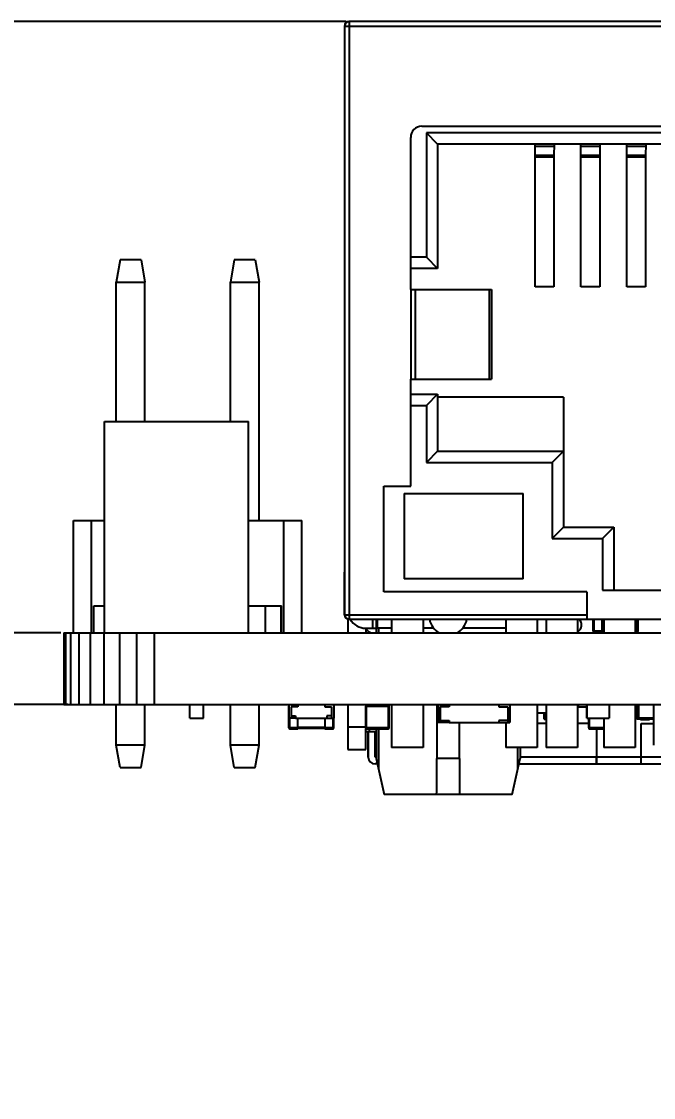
# Model space of a CAD drawing. Header units: inches. Extents: x -29 to 164, y -51 to 83.
# Drawn here: x 6.94 to 21, y -51.11 to -27.17 of the extents above; entities that cross this region are included whole.
import ezdxf

# ---------------------------------------------------------------- set-up
doc = ezdxf.new("R2010")
doc.units = ezdxf.units.IN
doc.header["$LTSCALE"] = 1.21
doc.header["$MEASUREMENT"] = 0
doc.header["$PDMODE"] = 3
doc.header["$PDSIZE"] = 0.3125
doc.layers.get('0').update_dxf_attribs({"linetype": 'CONTINUOUS'})
doc.layers.get('Defpoints').update_dxf_attribs({"linetype": 'CONTINUOUS'})
doc.layers.add('DIM', color=3, linetype='CONTINUOUS')
doc.styles.get("Standard").update_dxf_attribs({"font": 'txt', "width": 0.8})
doc.dimstyles.get("Standard").update_dxf_attribs({"dimtxt": 0.15625, "dimasz": 0.1875, "dimexe": 0.125, "dimexo": 0.0625, "dimgap": 0.09, "dimtad": 0, "dimtih": 1, "dimtoh": 1, "dimzin": 4, "dimdsep": 46, "dimtxsty": 'STANDARD', "dimblk": '_FILLED', "dimblk1": '_FILLED', "dimblk2": '_FILLED', "dimcen": 0.09, "dimazin": 1, "dimtp": 0.01, "dimtm": 0.01, "dimtfac": 1, "dimtofl": 0, "dimtmove": 0, "dimatfit": 3, "dimldrblk": '_FILLED', "dimfxl": 1, "dimtolj": 1, "dimtzin": 4, "dimarcsym": 0})

# ---------------------------------------------------------------- blocks, each defined once
blk = doc.blocks.new('_FILLED')
at = {"color": 0, "linetype": 'ByBlock'}
blk.add_solid([(0, 0), (-1, 0.167), (-1, -0.167)], dxfattribs=at)
blk = doc.blocks.new('*D22')
at = {"layer": 'Defpoints', "color": 0}
for p in [(7.879, -40.766), (3.213, -42.366), (7.879, -42.366)]:
    blk.add_point(p, dxfattribs=at)
at = {"layer": 'DIM', "color": 0, "lineweight": -2}
for p, q in [((3.213, -38.766), (3.213, -36.766)), ((7.817, -40.766), (3.088, -40.766)), ((7.817, -42.366), (3.088, -42.366)), ((3.213, -44.366), (3.213, -46.366))]:
    blk.add_line(p, q, dxfattribs=at)
at = {"layer": 'DIM', "color": 0, "lineweight": -2, "xscale": 2, "yscale": 2, "zscale": 2}
for p, rotation in [((3.213, -40.766), 270), ((3.213, -42.366), 90)]:
    blk.add_blockref('_FILLED', p, dxfattribs=dict(at, rotation=rotation))
at = {"layer": 'DIM', "color": 0, "insert": (3.213, -48.456), "char_height": 2, "attachment_point": 5, "rotation": 90}
blk.add_mtext('\\A1;1.60', dxfattribs=at)
blk = doc.blocks.new('*D24')
at = {"layer": 'Defpoints', "color": 0}
for p in [(14.231, -27.166), (-0.911, -42.366), (8.032, -42.366)]:
    blk.add_point(p, dxfattribs=at)
at = {"layer": 'DIM', "color": 0, "lineweight": -2}
for p, q in [((14.168, -27.166), (-1.036, -27.166)), ((-0.911, -29.166), (-0.911, -31.876)), ((-0.911, -40.366), (-0.911, -37.656)), ((7.97, -42.366), (-1.036, -42.366))]:
    blk.add_line(p, q, dxfattribs=at)
at = {"layer": 'DIM', "color": 0, "lineweight": -2, "xscale": 2, "yscale": 2, "zscale": 2}
for p, rotation in [((-0.911, -27.166), 90), ((-0.911, -42.366), 270)]:
    blk.add_blockref('_FILLED', p, dxfattribs=dict(at, rotation=rotation))
at = {"layer": 'DIM', "color": 0, "insert": (-0.911, -34.766), "char_height": 2, "attachment_point": 5, "rotation": 90}
blk.add_mtext('\\A1;15.20', dxfattribs=at)

msp = doc.modelspace()

# ---------------------------------------------------------------- linework, layer by layer
at = {"color": 7, "linetype": 'Continuous'}
for p, q in [((14.127, -27.266), (14.127, -39.416)), ((14.131, -27.266), (14.131, -40.366)), ((14.131, -27.266), (30.171, -27.266)), ((14.231, -27.166), (14.231, -40.366)), ((30.071, -27.166), (14.231, -27.166)), ((15.851, -29.496), (28.251, -29.496)), ((15.951, -29.646), (15.951, -32.411)), ((16.201, -29.896), (15.951, -29.646)), ((28.351, -29.646), (15.951, -29.646)), ((15.601, -33.126), (15.601, -29.746)), ((16.201, -29.896), (16.201, -32.661)), ((28.101, -29.896), (16.201, -29.896)), ((18.37, -30.149), (18.371, -29.896)), ((18.791, -29.896), (18.79, -30.149)), ((19.39, -30.149), (19.391, -29.896)), ((19.811, -29.896), (19.81, -30.149)), ((20.41, -30.149), (20.411, -29.896)), ((20.831, -29.896), (20.83, -30.149)), ((18.369, -33.07), (18.37, -30.149)), ((18.79, -30.149), (18.37, -30.149)), ((18.371, -29.94), (18.791, -29.94)), ((18.79, -30.149), (18.789, -33.07)), ((19.389, -33.07), (19.39, -30.149)), ((19.81, -30.149), (19.39, -30.149)), ((19.391, -29.94), (19.811, -29.94)), ((19.81, -30.149), (19.809, -33.07)), ((20.409, -33.07), (20.41, -30.149)), ((20.83, -30.149), (20.41, -30.149)), ((20.411, -29.94), (20.831, -29.94)), ((20.83, -30.149), (20.829, -33.07)), ((18.37, -30.174), (18.79, -30.174)), ((19.39, -30.174), (19.81, -30.174)), ((20.41, -30.174), (20.83, -30.174)), ((9.135, -32.466), (9.047, -32.966)), ((9.599, -32.466), (9.135, -32.466)), ((9.599, -32.466), (9.687, -32.966)), ((11.675, -32.466), (11.587, -32.966)), ((12.139, -32.466), (11.675, -32.466)), ((12.139, -32.466), (12.227, -32.966)), ((15.951, -32.411), (15.601, -32.411)), ((15.951, -32.411), (16.201, -32.661)), ((16.201, -32.661), (15.601, -32.661)), ((9.047, -36.066), (9.047, -32.966)), ((9.047, -32.966), (9.687, -32.966)), ((9.687, -36.066), (9.687, -32.966)), ((11.587, -36.066), (11.587, -32.966)), ((11.587, -32.966), (12.227, -32.966)), ((12.227, -38.266), (12.227, -32.966)), ((15.601, -33.126), (17.4, -33.126)), ((15.61, -35.126), (15.61, -33.126)), ((15.71, -35.126), (15.71, -33.126)), ((17.344, -33.126), (17.344, -35.126)), ((17.4, -33.126), (17.4, -35.126)), ((18.789, -33.07), (18.369, -33.07)), ((19.809, -33.07), (19.389, -33.07)), ((20.829, -33.07), (20.409, -33.07)), ((15.601, -37.506), (15.601, -35.126)), ((15.601, -35.126), (17.4, -35.126)), ((15.601, -35.461), (16.201, -35.461)), ((16.201, -35.461), (15.951, -35.711)), ((18.999, -35.526), (16.199, -35.526)), ((16.201, -35.461), (16.201, -36.726)), ((18.999, -35.526), (18.999, -36.726)), ((15.601, -35.711), (15.951, -35.711)), ((15.951, -35.711), (15.951, -36.976)), ((8.788, -40.766), (8.788, -36.066)), ((8.788, -36.066), (11.988, -36.066)), ((11.988, -40.766), (11.988, -36.066)), ((16.201, -36.726), (15.951, -36.976)), ((16.201, -36.726), (19.001, -36.726)), ((19.001, -36.726), (18.751, -36.976)), ((19.001, -36.726), (19.001, -38.416)), ((15.951, -36.976), (18.751, -36.976)), ((18.751, -36.976), (18.751, -38.666)), ((15.001, -39.856), (15.001, -37.506)), ((15.001, -37.506), (15.601, -37.506)), ((15.458, -37.666), (15.458, -39.566)), ((15.458, -37.666), (18.104, -37.666)), ((18.104, -39.566), (18.104, -37.666)), ((8.097, -40.766), (8.097, -38.266)), ((8.097, -38.266), (8.788, -38.266)), ((8.497, -40.766), (8.497, -38.266)), ((11.988, -38.266), (13.177, -38.266)), ((12.777, -40.766), (12.777, -38.266)), ((13.177, -40.766), (13.177, -38.266)), ((19.001, -38.416), (18.751, -38.666)), ((19.001, -38.416), (20.121, -38.416)), ((19.871, -38.666), (20.121, -38.416)), ((20.121, -38.416), (20.121, -39.816)), ((18.751, -38.666), (19.871, -38.666)), ((19.871, -38.666), (19.871, -39.816)), ((14.128, -39.416), (14.127, -39.416)), ((14.128, -40.366), (14.128, -39.416)), ((18.104, -39.566), (15.458, -39.566)), ((19.521, -39.856), (15.001, -39.856)), ((19.521, -39.856), (19.521, -40.466)), ((19.871, -39.816), (24.431, -39.816)), ((8.547, -40.766), (8.547, -40.166)), ((8.547, -40.166), (8.788, -40.166)), ((11.988, -40.166), (12.727, -40.166)), ((12.359, -40.166), (12.359, -40.766)), ((12.72, -40.766), (12.72, -40.166)), ((12.727, -40.766), (12.727, -40.166)), ((14.131, -40.366), (19.521, -40.366)), ((14.231, -40.366), (14.231, -40.466)), ((14.203, -40.463), (14.203, -40.766)), ((14.231, -40.466), (24.581, -40.466)), ((14.599, -40.666), (14.834, -40.666)), ((14.603, -40.666), (14.603, -40.766)), ((14.754, -40.466), (14.754, -40.666)), ((14.834, -40.466), (14.834, -40.766)), ((14.853, -40.466), (14.853, -40.666)), ((15.175, -40.666), (14.853, -40.666)), ((14.884, -40.666), (14.884, -40.766)), ((15.175, -40.466), (15.175, -40.766)), ((15.875, -40.466), (15.875, -40.766)), ((16.11, -40.666), (15.875, -40.666)), ((17.715, -40.666), (16.758, -40.666)), ((17.715, -40.466), (17.715, -40.766)), ((18.415, -40.466), (18.415, -40.766)), ((18.617, -40.466), (18.617, -40.766)), ((19.317, -40.466), (19.317, -40.766)), ((19.663, -40.731), (19.663, -40.466)), ((19.663, -40.466), (19.663, -40.731)), ((19.683, -40.751), (19.683, -40.466)), ((19.863, -40.751), (19.863, -40.466)), ((19.897, -40.466), (19.897, -40.766)), ((20.597, -40.466), (20.597, -40.766)), ((20.643, -40.466), (20.643, -40.751)), ((20.663, -40.731), (20.663, -40.466)), ((7.879, -40.766), (7.879, -42.366)), ((7.879, -40.766), (32.54, -40.766)), ((7.918, -40.766), (7.918, -42.366)), ((8.032, -40.766), (8.032, -42.366)), ((8.218, -40.766), (8.218, -42.366)), ((8.468, -40.766), (8.468, -42.366)), ((8.773, -40.766), (8.773, -42.366)), ((9.12, -40.766), (9.12, -42.366)), ((9.497, -40.766), (9.497, -42.366)), ((9.889, -40.766), (9.889, -42.366)), ((16.184, -40.735), (16.184, -40.766)), ((16.684, -40.766), (16.684, -40.735)), ((19.863, -40.731), (19.663, -40.731)), ((19.683, -40.751), (19.863, -40.751)), ((19.897, -40.721), (19.863, -40.721)), ((19.863, -40.741), (19.897, -40.741)), ((20.663, -40.731), (20.597, -40.731)), ((20.597, -40.751), (20.643, -40.751)), ((7.879, -42.366), (52.588, -42.366)), ((9.047, -43.266), (9.047, -42.366)), ((9.687, -43.266), (9.687, -42.366)), ((10.688, -42.666), (10.688, -42.366)), ((10.988, -42.666), (10.988, -42.366)), ((11.587, -43.266), (11.587, -42.366)), ((12.227, -43.266), (12.227, -42.366)), ((12.888, -42.366), (12.888, -42.666)), ((12.888, -42.366), (12.888, -42.666)), ((13.088, -42.366), (13.088, -42.416)), ((13.688, -42.366), (13.688, -42.416)), ((13.888, -42.366), (13.888, -42.666)), ((14.203, -42.366), (14.203, -42.866)), ((14.603, -42.366), (14.603, -42.389)), ((14.704, -42.366), (14.704, -42.382)), ((14.834, -42.366), (14.834, -42.382)), ((14.884, -42.366), (14.884, -42.382)), ((15.175, -42.366), (15.175, -43.316)), ((15.875, -42.366), (15.875, -43.316)), ((16.184, -42.366), (16.184, -43.566)), ((16.209, -42.366), (16.209, -42.766)), ((16.209, -42.366), (16.209, -42.766)), ((16.21, -42.366), (16.21, -42.766)), ((16.21, -42.366), (16.21, -42.766)), ((16.46, -42.366), (16.46, -42.416)), ((17.56, -42.366), (17.56, -42.416)), ((17.81, -42.366), (17.81, -42.766)), ((18.415, -42.366), (18.415, -43.316)), ((18.617, -42.366), (18.617, -43.316)), ((19.317, -42.366), (19.317, -43.316)), ((19.331, -42.366), (19.331, -42.416)), ((19.52, -42.366), (19.52, -42.666)), ((19.52, -42.366), (19.52, -42.666)), ((19.52, -42.366), (19.52, -42.666)), ((19.52, -42.366), (19.52, -42.666)), ((19.521, -42.666), (19.521, -42.366)), ((19.521, -42.366), (19.521, -42.666)), ((20.021, -42.366), (20.021, -42.666)), ((20.597, -42.366), (20.597, -43.316)), ((20.637, -42.691), (20.637, -42.366)), ((20.637, -42.366), (20.637, -42.691)), ((20.667, -42.366), (20.667, -42.691)), ((20.667, -42.366), (20.667, -42.691)), ((20.668, -42.366), (20.667, -42.666)), ((20.668, -42.366), (20.668, -42.666)), ((20.668, -42.366), (20.668, -42.666)), ((20.668, -42.366), (20.668, -42.666)), ((20.668, -42.366), (20.668, -42.666)), ((20.669, -42.366), (20.669, -42.666)), ((12.888, -42.882), (12.888, -42.402)), ((12.888, -42.402), (12.888, -42.882)), ((12.888, -42.402), (12.888, -42.402)), ((12.938, -42.416), (12.938, -42.666)), ((13.088, -42.416), (12.938, -42.416)), ((13.688, -42.416), (13.838, -42.416)), ((13.838, -42.416), (13.838, -42.666)), ((14.599, -42.882), (14.599, -42.402)), ((14.599, -42.402), (14.599, -42.882)), ((14.599, -42.402), (15.119, -42.402)), ((14.619, -42.902), (14.619, -42.382)), ((14.619, -42.382), (15.099, -42.382)), ((15.099, -42.382), (15.099, -42.882)), ((15.119, -42.882), (15.119, -42.402)), ((16.26, -42.416), (16.26, -42.766)), ((16.46, -42.416), (16.26, -42.416)), ((17.56, -42.416), (17.76, -42.416)), ((17.76, -42.416), (17.76, -42.766)), ((18.415, -42.546), (18.617, -42.546)), ((18.573, -42.691), (18.573, -42.546)), ((18.573, -42.546), (18.573, -42.691)), ((19.317, -42.416), (19.521, -42.416)), ((20.597, -42.416), (20.637, -42.416)), ((20.637, -42.391), (20.637, -42.391)), ((20.667, -42.391), (20.667, -42.391)), ((21.004, -42.386), (21.004, -43.266)), ((10.688, -42.666), (10.988, -42.666)), ((13.038, -42.666), (12.888, -42.666)), ((12.908, -42.902), (12.908, -42.666)), ((12.938, -42.616), (13.038, -42.616)), ((13.038, -42.616), (13.038, -42.666)), ((13.038, -42.666), (13.888, -42.666)), ((13.088, -42.902), (13.088, -42.666)), ((13.209, -42.667), (13.209, -42.666)), ((13.209, -42.667), (13.29, -42.667)), ((13.29, -42.666), (13.29, -42.667)), ((13.301, -42.667), (13.301, -42.666)), ((13.301, -42.667), (13.382, -42.667)), ((13.341, -42.667), (13.341, -42.666)), ((13.382, -42.667), (13.382, -42.666)), ((13.393, -42.667), (13.393, -42.666)), ((13.393, -42.667), (13.477, -42.667)), ((13.411, -42.667), (13.411, -42.666)), ((13.425, -42.667), (13.425, -42.666)), ((13.477, -42.667), (13.477, -42.666)), ((13.487, -42.667), (13.487, -42.666)), ((13.487, -42.667), (13.568, -42.667)), ((13.528, -42.667), (13.528, -42.666)), ((13.568, -42.667), (13.568, -42.666)), ((13.688, -42.666), (13.688, -42.902)), ((13.738, -42.616), (13.738, -42.666)), ((13.838, -42.616), (13.738, -42.616)), ((13.868, -42.666), (13.868, -42.902)), ((13.888, -42.882), (13.888, -42.666)), ((16.46, -42.766), (16.209, -42.766)), ((16.26, -42.716), (16.46, -42.716)), ((16.46, -42.716), (16.46, -42.766)), ((16.46, -42.766), (17.81, -42.766)), ((16.684, -43.566), (16.684, -42.766)), ((16.782, -42.767), (16.782, -42.766)), ((16.782, -42.767), (16.886, -42.767)), ((16.783, -42.767), (16.783, -42.766)), ((16.837, -42.767), (16.837, -42.766)), ((16.864, -42.767), (16.864, -42.766)), ((16.886, -42.767), (16.886, -42.766)), ((16.9, -42.767), (16.9, -42.766)), ((16.9, -42.767), (17.003, -42.767)), ((16.901, -42.767), (16.901, -42.766)), ((16.952, -42.767), (16.952, -42.766)), ((17.003, -42.767), (17.003, -42.766)), ((17.016, -42.767), (17.016, -42.766)), ((17.016, -42.767), (17.118, -42.767)), ((17.017, -42.767), (17.017, -42.766)), ((17.032, -42.767), (17.032, -42.766)), ((17.069, -42.767), (17.069, -42.766)), ((17.108, -42.767), (17.108, -42.766)), ((17.118, -42.767), (17.118, -42.766)), ((17.133, -42.767), (17.133, -42.766)), ((17.133, -42.767), (17.236, -42.767)), ((17.134, -42.767), (17.134, -42.766)), ((17.185, -42.767), (17.185, -42.766)), ((17.236, -42.767), (17.236, -42.766)), ((17.56, -42.716), (17.56, -42.766)), ((17.76, -42.716), (17.56, -42.716)), ((17.715, -42.766), (17.715, -43.316)), ((18.617, -42.786), (18.415, -42.786)), ((18.573, -42.666), (18.573, -42.666)), ((18.573, -42.691), (18.617, -42.691)), ((19.563, -42.786), (19.317, -42.786)), ((19.52, -42.666), (19.52, -42.666)), ((19.521, -42.666), (19.52, -42.666)), ((19.521, -42.666), (20.021, -42.666)), ((19.563, -42.882), (19.563, -42.666)), ((19.563, -42.666), (19.563, -42.882)), ((19.583, -42.902), (19.583, -42.666)), ((19.704, -42.667), (19.704, -42.666)), ((19.705, -42.667), (19.705, -42.666)), ((19.705, -42.667), (19.837, -42.667)), ((19.717, -42.667), (19.717, -42.666)), ((19.776, -42.667), (19.776, -42.666)), ((19.837, -42.667), (19.837, -42.666)), ((19.897, -42.666), (19.897, -43.316)), ((20.637, -42.666), (20.637, -42.666)), ((20.997, -42.691), (20.637, -42.691)), ((20.667, -42.666), (20.667, -42.666)), ((20.668, -42.666), (20.668, -42.666)), ((20.668, -42.666), (20.668, -42.666)), ((21.004, -42.666), (20.669, -42.666)), ((20.718, -42.691), (20.718, -42.701)), ((20.916, -42.701), (20.718, -42.701)), ((20.722, -42.691), (20.722, -42.701)), ((20.733, -43.686), (20.733, -42.786)), ((20.733, -42.786), (21.004, -42.786)), ((20.758, -42.691), (20.758, -42.701)), ((20.837, -42.691), (20.837, -42.701)), ((20.852, -42.667), (20.852, -42.666)), ((20.852, -42.667), (20.852, -42.666)), ((20.853, -42.667), (20.853, -42.666)), ((20.853, -42.667), (20.973, -42.667)), ((20.888, -42.667), (20.888, -42.666)), ((20.916, -42.691), (20.916, -42.701)), ((20.928, -42.667), (20.928, -42.666)), ((20.935, -42.666), (20.935, -42.667)), ((20.957, -42.667), (20.957, -42.666)), ((20.971, -42.667), (20.971, -42.666)), ((20.973, -42.667), (20.973, -42.666)), ((20.997, -42.666), (20.997, -42.691)), ((13.088, -42.882), (12.888, -42.882)), ((12.908, -42.902), (13.088, -42.902)), ((13.688, -42.872), (13.088, -42.872)), ((13.088, -42.892), (13.688, -42.892)), ((13.888, -42.882), (13.688, -42.882)), ((13.688, -42.902), (13.868, -42.902)), ((14.203, -42.866), (14.203, -43.366)), ((14.599, -42.866), (14.203, -42.866)), ((15.119, -42.882), (14.599, -42.882)), ((14.603, -43.366), (14.603, -42.894)), ((14.834, -42.906), (14.603, -42.906)), ((14.603, -42.966), (14.834, -42.966)), ((14.619, -42.902), (15.099, -42.902)), ((14.656, -42.966), (14.656, -43.536)), ((14.658, -43.536), (14.658, -42.966)), ((14.684, -42.966), (14.684, -42.902)), ((14.808, -43.536), (14.808, -42.966)), ((14.834, -42.902), (14.834, -43.566)), ((14.884, -42.902), (14.884, -43.795)), ((15.099, -42.882), (15.099, -42.902)), ((19.897, -42.882), (19.563, -42.882)), ((19.583, -42.902), (19.897, -42.902)), ((19.733, -42.902), (19.733, -43.686)), ((9.135, -43.766), (9.047, -43.266)), ((9.687, -43.266), (9.047, -43.266)), ((9.599, -43.766), (9.687, -43.266)), ((11.675, -43.766), (11.587, -43.266)), ((12.227, -43.266), (11.587, -43.266)), ((12.139, -43.766), (12.227, -43.266)), ((15.875, -43.316), (15.175, -43.316)), ((18.415, -43.316), (17.715, -43.316)), ((17.984, -43.795), (17.984, -43.316)), ((18.034, -43.316), (18.034, -43.566)), ((19.317, -43.316), (18.617, -43.316)), ((20.597, -43.316), (19.897, -43.316)), ((14.203, -43.366), (14.603, -43.366)), ((14.834, -43.536), (14.808, -43.536)), ((14.834, -43.566), (15.009, -44.366)), ((16.184, -43.795), (16.184, -43.566)), ((16.684, -43.566), (16.184, -43.566)), ((16.684, -43.566), (16.684, -43.795)), ((17.859, -44.366), (18.034, -43.566)), ((25.858, -43.536), (18.034, -43.536)), ((9.135, -43.766), (9.599, -43.766)), ((11.675, -43.766), (12.139, -43.766)), ((14.86, -43.686), (14.808, -43.686)), ((18.008, -43.686), (25.858, -43.686)), ((17.859, -44.366), (15.009, -44.366))]:
    msp.add_line(p, q, dxfattribs=at)
at = {"color": 40, "linetype": 'Continuous'}
for p, q in [((19.733, -43.686), (19.733, -43.536)), ((20.733, -43.686), (20.733, -43.536))]:
    msp.add_line(p, q, dxfattribs=at)
at = {"color": 7, "linetype": 'Continuous'}
for centre, radius, start, end in [((14.227, -27.266), 0.1, 90, 180), ((14.231, -27.266), 0.1, 90, 180), ((15.851, -29.746), 0.25, 90, 180), ((14.229, -40.366), 0.1, 180, 270), ((14.231, -40.366), 0.1, 180, 270), ((14.599, -40.266), 0.4, 210.3603, 270), ((14.756, -40.593), 0.173, 206.7897, 270), ((16.435, -40.391), 0.425, 190.3919, 243.2746), ((16.435, -40.391), 0.425, 296.7057, 349.6161), ((19.232, -40.593), 0.173, 299.8939, 47.9567), ((19.683, -40.731), 0.02, 180, 270), ((19.683, -40.731), 0.02, 180, 270), ((20.643, -40.731), 0.02, 270, 0), ((12.908, -42.402), 0.02, 173.6937, 180), ((12.908, -42.402), 0.02, 177.0736, 180), ((14.619, -42.402), 0.02, 90, 180), ((14.619, -42.402), 0.02, 90, 180), ((15.099, -42.402), 0.02, 0, 90), ((12.908, -42.882), 0.02, 180, 270), ((12.908, -42.882), 0.02, 180, 270), ((13.868, -42.882), 0.02, 270, 0), ((14.619, -42.882), 0.02, 180, 270), ((14.619, -42.882), 0.02, 180, 270), ((15.099, -42.882), 0.02, 270, 0), ((19.583, -42.882), 0.02, 180, 270), ((19.583, -42.882), 0.02, 180, 270), ((14.808, -43.536), 0.15, 180, 270)]:
    msp.add_arc(centre, radius, start, end, dxfattribs=at)
at = {"color": 40, "linetype": 'Continuous'}
msp.add_arc((14.806, -43.536), 0.15, 180, 191.4894, dxfattribs=at)
at = {"color": 7, "linetype": 'Continuous'}
for centre, start_param, end_param in [((14.884, -43.795), -1.667088, -1.570786), ((17.984, -43.795), -4.712378, -4.616076)]:
    msp.add_ellipse(centre, major_axis=(0, 5.943), ratio=0.21875, start_param=start_param, end_param=end_param, dxfattribs=at)

# ---------------------------------------------------------------- dimensions: what is measured, and where the dimension line sits
at = {"layer": 'DIM'}
for base, p1, p2, picture, middle in [((-0.911, -42.366), (14.231, -27.166), (8.032, -42.366), '*D24', (-0.911, -34.766)), ((3.213, -42.366), (7.879, -40.766), (7.879, -42.366), '*D22', (3.213, -48.456))]:
    dim = msp.add_linear_dim(base=base, p1=p1, p2=p2, angle=90, dimstyle='STANDARD', override={"dimtxt": 2, "dimasz": 2, "dimtih": 0, "dimtoh": 0, "dimzin": 0, "dimcen": 0.198, "dimadec": 0, "dimazin": 0, "dimtp": 0, "dimtm": 0, "dimtdec": 4, "dimtzin": 0}, dxfattribs=at)
    dim.commit()
    dim.dimension.update_dxf_attribs({"geometry": picture, "text_midpoint": middle})

doc.saveas('drawing.dxf')
